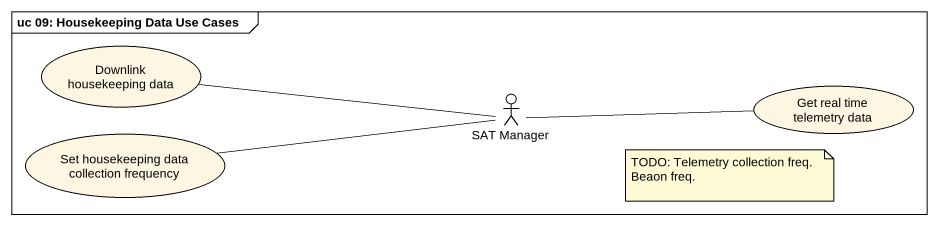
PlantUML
@startuml
mainframe uc 09: Housekeeping Data Use Cases
usecase "Downlink housekeeping data" as Downlink_housekeeping_data
actor "SAT Manager" as SAT_Manager
usecase "Get real time telemetry data" as Get_real_time_telemetry_data
usecase "Set housekeeping data collection frequency" as Set_housekeeping_data
SAT_Manager -left- Downlink_housekeeping_data
SAT_Manager -right- Get_real_time_telemetry_data
SAT_Manager -left- Set_housekeeping_data
note as N1
  TODO: Telemetry collection freq.
  Beaon freq.
end note
@enduml
